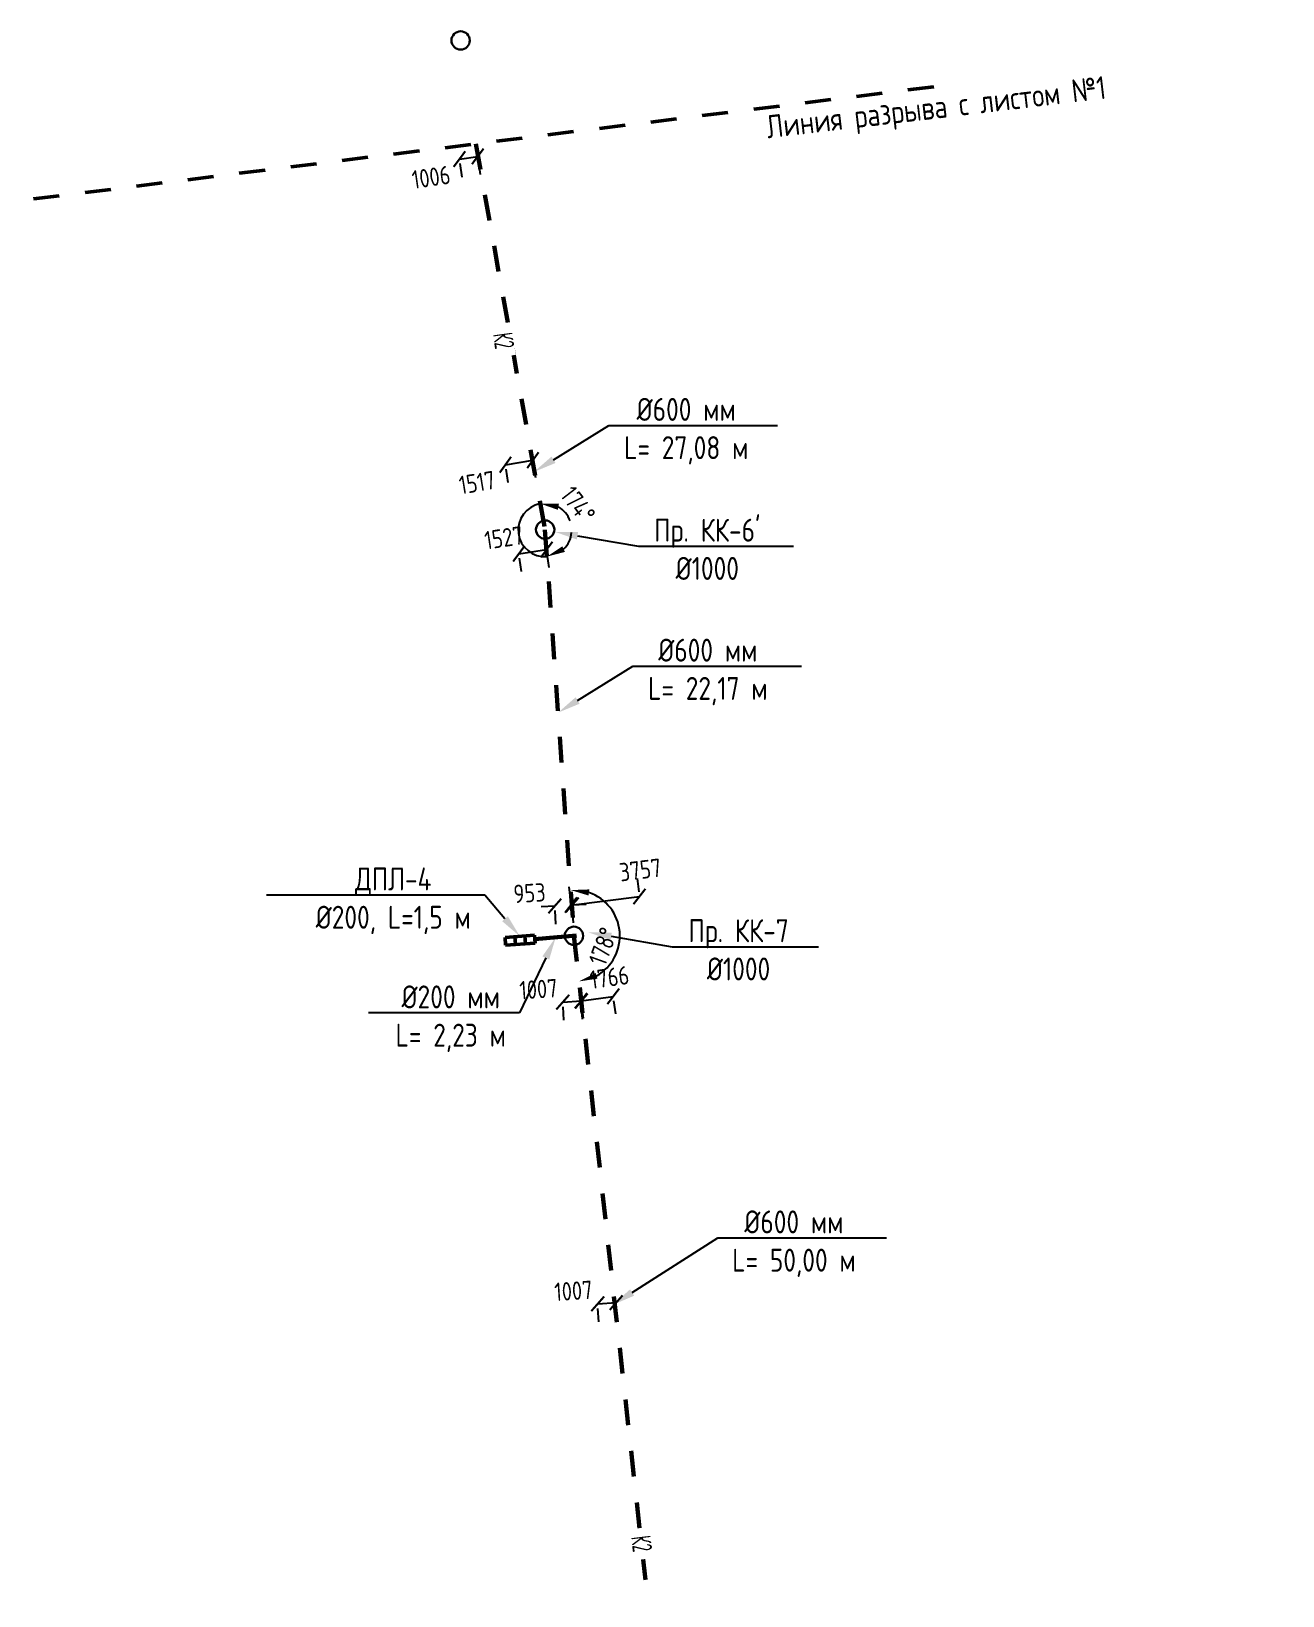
# Model space of a CAD drawing. Header units: millimetres. Extents: x 20530103 to 31271019, y 32092698 to 33532929.
# Drawn here: x 25905486 to 25973624, y 33066156 to 33151352 of the extents above; entities that cross this region are included whole.
import ezdxf
from ezdxf import colors
from ezdxf.entities.mleader import LeaderData, LeaderLine
from ezdxf.math import Vec2, Vec3

# ---------------------------------------------------------------- set-up
doc = ezdxf.new("R2010")
doc.units = ezdxf.units.MM
doc.linetypes.add('Штриховая', pattern=[2822.222233, 1411.111116, -1411.111116])
for name, color, linetype, lineweight in [('ВК_Текст', 7, 'Continuous', 25), ('Колодца К2', 30, 'Continuous', 30), ('Лотки К2', 30, 'Continuous', 30), ('Труба К2', 7, 'Continuous', 60)]:
    doc.layers.add(name, color=color, linetype=linetype, lineweight=lineweight)
doc.layers.add('Выноски', color=7, linetype='Continuous')
doc.styles.add('GOST 2.304', font='GOST.TTF')
doc.styles.add('GOST_100', font='cs_gost2304.shx', dxfattribs={"width": 0.7, "height": 300})
doc.styles.get("Standard").update_dxf_attribs({"font": 'arial.ttf'})
doc.dimstyles.new('ISO-25', dxfattribs={"dimtxt": 2.5, "dimasz": 2.5, "dimexe": 1.25, "dimexo": 0.625, "dimtad": 1, "dimtxsty": 'Standard', "dimcen": 2.5, "dimadec": 0, "dimazin": 0, "dimtfac": 1, "dimtmove": 0, "dimatfit": 3, "dimfxl": 1, "dimarcsym": 0})
doc.dimstyles.new('STANDARD$0', dxfattribs={"dimscale": 100, "dimtxt": 2.5, "dimasz": 1, "dimexe": 0.5, "dimexo": 2, "dimgap": 1, "dimtad": 1, "dimdec": 0, "dimzin": 0, "dimdsep": 46, "dimtxsty": 'Standard', "dimblk1": 'OBLIQUE', "dimblk2": 'OBLIQUE', "dimsah": 1, "dimcen": 2, "dimadec": 0, "dimazin": 0, "dimtfac": 1, "dimtdec": 4, "dimtofl": 0, "dimtmove": 2, "dimatfit": 3, "dimldrblk": 'OBLIQUE', "dimfxl": 1, "dimtolj": 1, "dimtzin": 0, "dimarcsym": 0})

# ---------------------------------------------------------------- blocks, each defined once
blk = doc.blocks.new('*U4')
at = {"color": 255}
blk.add_wipeout([(-200, 125), (200, 125), (200, -125), (-200, -125)], dxfattribs=at)
at = {"layer": 'ВК_Текст', "insert": (0, 0), "char_height": 250, "attachment_point": 5, "style": 'GOST_100'}
blk.add_mtext('К2', dxfattribs=at)
blk = doc.blocks.new('*D27')
at = {"color": 0, "lineweight": -2, "transparency": 16777216}
blk.add_arc((25935035, 33102092), 2498, 299.42146, 70.98893, dxfattribs=at)
at = {"color": 0, "transparency": 16777216}
for points in [[(25935827, 33104288), (25935870, 33104619), (25934857, 33104583)], [(25936313, 33099758), (25936211, 33100075), (25935310, 33099610)]]:
    blk.add_solid(points, dxfattribs=at)
at = {"color": 0, "transparency": 16777216, "insert": (25936619, 33101519), "char_height": 1000, "attachment_point": 5, "rotation": 70.10336, "style": 'GOST 2.304'}
blk.add_mtext('178°', dxfattribs=at)
blk = doc.blocks.new('*D28')
at = {"color": 0, "lineweight": -2, "transparency": 16777216}
blk.add_arc((25940519, 33052621), 3123, 297.14463, 77.89804, dxfattribs=at)
at = {"color": 0, "transparency": 16777216}
for points in [[(25941166, 33055508), (25941182, 33055841), (25940175, 33055725)], [(25941995, 33049684), (25941893, 33050001), (25940993, 33049535)]]:
    blk.add_solid(points, dxfattribs=at)
at = {"color": 0, "transparency": 16777216, "insert": (25944421, 33053136), "char_height": 1000, "attachment_point": 5, "rotation": 277.52134, "style": 'GOST 2.304'}
blk.add_mtext('178°', dxfattribs=at)
blk = doc.blocks.new('_ArchTick')
at = {"color": 0, "linetype": 'ByBlock', "const_width": 0.15}
blk.add_lwpolyline([(-0.5, -0.5), (0.5, 0.5)], dxfattribs=at)
blk = doc.blocks.new('*D264')
at = {"color": 0, "lineweight": -2, "transparency": 16777216}
for p, q in [((25928800, 33144393), (25929795, 33144539)), ((25928945, 33143413), (25928837, 33144145)), ((25929940, 33143559), (25929832, 33144292))]:
    blk.add_line(p, q, dxfattribs=at)
at = {"color": 0, "lineweight": -2, "transparency": 16777216, "xscale": 750.0000000000001, "yscale": 750.0000000000001, "zscale": 750.0000000000001}
for p, rotation in [((25928800, 33144393), 188.3695998925002), ((25929795, 33144539), 8.36959989250025)]:
    blk.add_blockref('_ArchTick', p, dxfattribs=dict(at, rotation=rotation))
at = {"color": 0, "transparency": 16777216, "insert": (25927255, 33143405), "char_height": 1000, "attachment_point": 5, "rotation": 8.3696, "style": 'GOST 2.304'}
blk.add_mtext('\\A1;1006', dxfattribs=at)
blk = doc.blocks.new('_Oblique')
at = {"color": 0, "linetype": 'ByBlock', "lineweight": -2}
blk.add_line((-0.5, -0.5), (0.5, 0.5), dxfattribs=at)
blk = doc.blocks.new('*D265')
at = {"color": 0, "lineweight": -2, "transparency": 16777216}
for p, q in [((25933992, 33103716), (25933244, 33103669)), ((25934055, 33102734), (25934008, 33103467)), ((25934943, 33103777), (25935692, 33103824)), ((25935006, 33102794), (25934959, 33103527))]:
    blk.add_line(p, q, dxfattribs=at)
at = {"color": 0, "lineweight": -2, "transparency": 16777216, "xscale": 750.0000000000001, "yscale": 750.0000000000001, "zscale": 750.0000000000001}
for p, rotation in [((25933992, 33103716), 3.641538378867359), ((25934943, 33103777), 183.6415383788673)]:
    blk.add_blockref('_ArchTick', p, dxfattribs=dict(at, rotation=rotation))
at = {"color": 0, "transparency": 16777216, "insert": (25932613, 33104420), "char_height": 1000, "attachment_point": 5, "rotation": 3.64154, "style": 'GOST 2.304'}
blk.add_mtext('\\A1;953', dxfattribs=at)
blk = doc.blocks.new('*D266')
at = {"color": 0, "lineweight": -2, "transparency": 16777216}
for p, q in [((25934749, 33104758), (25934841, 33104018)), ((25938477, 33105223), (25938569, 33104483)), ((25934872, 33103770), (25938600, 33104235))]:
    blk.add_line(p, q, dxfattribs=at)
at = {"color": 0, "lineweight": -2, "transparency": 16777216, "xscale": 750.0000000000001, "yscale": 750.0000000000001, "zscale": 750.0000000000001}
for p, rotation in [((25934872, 33103770), 187.1106226687575), ((25938600, 33104235), 7.110622668757454)]:
    blk.add_blockref('_ArchTick', p, dxfattribs=dict(at, rotation=rotation))
at = {"color": 0, "transparency": 16777216, "insert": (25938645, 33105681), "char_height": 1000, "attachment_point": 5, "rotation": 7.11062, "style": 'GOST 2.304'}
blk.add_mtext('\\A1;3757', dxfattribs=at)
blk = doc.blocks.new('*D283')
at = {"color": 0, "lineweight": -2, "transparency": 16777216}
for p, q in [((25935426, 33098557), (25937175, 33098797)), ((25935556, 33097607), (25935460, 33098309)), ((25937306, 33097847), (25937210, 33098550))]:
    blk.add_line(p, q, dxfattribs=at)
at = {"color": 0, "lineweight": -2, "transparency": 16777216, "xscale": 750.0000000000001, "yscale": 750.0000000000001, "zscale": 750.0000000000001}
for p, rotation in [((25935426, 33098557), 187.8184446251767), ((25937175, 33098797), 7.818444625176751)]:
    blk.add_blockref('_ArchTick', p, dxfattribs=dict(at, rotation=rotation))
at = {"color": 0, "transparency": 16777216, "insert": (25936965, 33099827), "char_height": 1000, "attachment_point": 5, "rotation": 7.81844, "style": 'GOST 2.304'}
blk.add_mtext('\\A1;1766', dxfattribs=at)
blk = doc.blocks.new('*D284')
at = {"color": 0, "lineweight": -2, "transparency": 16777216}
for p, q in [((25931302, 33127748), (25932798, 33127995)), ((25932957, 33127033), (25932839, 33127748)), ((25931460, 33126787), (25931342, 33127501))]:
    blk.add_line(p, q, dxfattribs=at)
at = {"color": 0, "lineweight": -2, "transparency": 16777216, "xscale": 750.0000000000001, "yscale": 750.0000000000001, "zscale": 750.0000000000001}
for p, rotation in [((25931302, 33127748), 189.3480791049915), ((25932798, 33127995), 9.348079104991449)]:
    blk.add_blockref('_ArchTick', p, dxfattribs=dict(at, rotation=rotation))
at = {"color": 0, "transparency": 16777216, "insert": (25929754, 33126776), "char_height": 1000, "attachment_point": 5, "rotation": 9.34808, "style": 'GOST 2.304'}
blk.add_mtext('\\A1;1517', dxfattribs=at)
blk = doc.blocks.new('*D286')
at = {"color": 0, "lineweight": -2, "transparency": 16777216}
for start, end in [(100.15912, 274.08422), (19.81981, 59.98947), (314.25387, 354.42352)]:
    blk.add_arc((25933457, 33124195), 1456, start, end, dxfattribs=at)
at = {"color": 0, "transparency": 16777216}
for points in [[(25934156, 33125292), (25934214, 33125620), (25933200, 33125628)], [(25934541, 33123000), (25934404, 33123304), (25933560, 33122743)]]:
    blk.add_solid(points, dxfattribs=at)
at = {"color": 0, "transparency": 16777216, "insert": (25935255, 33125577), "char_height": 1000, "attachment_point": 5, "rotation": 307.53444, "style": 'GOST 2.304'}
blk.add_mtext('174°', dxfattribs=at)
blk = doc.blocks.new('*D287')
at = {"color": 0, "lineweight": -2, "transparency": 16777216}
for p, q in [((25932036, 33122902), (25933547, 33123127)), ((25932181, 33121928), (25932073, 33122655)), ((25933692, 33122153), (25933583, 33122879))]:
    blk.add_line(p, q, dxfattribs=at)
at = {"color": 0, "lineweight": -2, "transparency": 16777216, "xscale": 750.0000000000001, "yscale": 750.0000000000001, "zscale": 750.0000000000001}
for p, rotation in [((25933547, 33123127), 8.467284671134218), ((25932036, 33122902), 188.4672846711342)]:
    blk.add_blockref('_ArchTick', p, dxfattribs=dict(at, rotation=rotation))
at = {"color": 0, "transparency": 16777216, "insert": (25931215, 33123769), "char_height": 1000, "attachment_point": 5, "rotation": 8.46728, "style": 'GOST 2.304'}
blk.add_mtext('\\A1;1527', dxfattribs=at)
blk = doc.blocks.new('*D288')
at = {"color": 0, "lineweight": -2, "transparency": 16777216}
for p, q in [((25934424, 33098481), (25935429, 33098544)), ((25934486, 33097499), (25934440, 33098232)), ((25935491, 33097562), (25935445, 33098295))]:
    blk.add_line(p, q, dxfattribs=at)
at = {"color": 0, "lineweight": -2, "transparency": 16777216, "xscale": 750.0000000000001, "yscale": 750.0000000000001, "zscale": 750.0000000000001}
for p, rotation in [((25934424, 33098481), 183.5869489740406), ((25935429, 33098544), 3.586948974040595)]:
    blk.add_blockref('_ArchTick', p, dxfattribs=dict(at, rotation=rotation))
at = {"color": 0, "transparency": 16777216, "insert": (25933099, 33099187), "char_height": 1000, "attachment_point": 5, "rotation": 3.58695, "style": 'GOST 2.304'}
blk.add_mtext('\\A1;1007', dxfattribs=at)
blk = doc.blocks.new('*D289')
at = {"color": 0, "lineweight": -2, "transparency": 16777216}
for p, q in [((25936327, 33082052), (25937332, 33082115)), ((25936388, 33081069), (25936342, 33081802)), ((25937393, 33081132), (25937347, 33081865))]:
    blk.add_line(p, q, dxfattribs=at)
at = {"color": 0, "lineweight": -2, "transparency": 16777216, "xscale": 750.0000000000001, "yscale": 750.0000000000001, "zscale": 750.0000000000001}
for p, rotation in [((25937332, 33082115), 3.586948974040595), ((25936327, 33082052), 183.5869489740406)]:
    blk.add_blockref('_ArchTick', p, dxfattribs=dict(at, rotation=rotation))
at = {"color": 0, "transparency": 16777216, "insert": (25935002, 33082757), "char_height": 1000, "attachment_point": 5, "rotation": 3.58695, "style": 'GOST 2.304'}
blk.add_mtext('\\A1;1007', dxfattribs=at)

msp = doc.modelspace()

# ---------------------------------------------------------------- linework, layer by layer
at = {"color": 1, "linetype": 'Штриховая', "lineweight": 50}
msp.add_line((25954620.4308, 33148330.1844), (25905486.3559, 33142205.1549), dxfattribs=at)
at = {"layer": 'Колодца К2'}
for centre in [(25928863.434, 33150852.1967), (25933465.8062, 33124213.409), (25935034.8089, 33102092.0854)]:
    msp.add_circle(centre, 500, dxfattribs=at)
at = {"layer": 'Лотки К2', "lineweight": 50}
for p, q in [((25931279.5612, 33102007.3284, 189756.868), (25932890.9869, 33102129.5844, 110771.8654)), ((25931279.5612, 33102007.3284, 189756.868), (25931312.3477, 33101575.1778, -31786.8627)), ((25931312.3477, 33101575.1778, -31786.8627), (25932923.7734, 33101697.4337, -110771.8654)), ((25931816.7031, 33102048.0804, 163428.5338), (25931849.4896, 33101615.9298, -58115.1969)), ((25932353.845, 33102088.8324, 137100.1996), (25932386.6315, 33101656.6817, -84443.5312)), ((25932890.9869, 33102129.5844, 110771.8654), (25932923.7734, 33101697.4337, -110771.8654))]:
    msp.add_line(p, q, dxfattribs=at)
at = {"layer": 'Труба К2', "linetype": 'Штриховая', "ltscale": 20}
msp.add_line((25932907.351, 33101913.8386), (25935171.7592, 33102114.1909), dxfattribs=at)
at = {"layer": 'Труба К2', "linetype": 'Штриховая'}
msp.add_lwpolyline([(25929688.6638, 33145222.2026), (25933456.5748, 33124194.9595), (25935034.8089, 33102092.0854), (25940519.3358, 33052621.104), (25946229.6791, 33015375.5617), (25967035.159, 32993145.7625), (25973623.5461, 32970131.3828), (25973246.9071, 32937551.2612)], dxfattribs=at)

# ---------------------------------------------------------------- texts
at = {"insert": (25945439.3476, 33146756.8441), "char_height": 1250, "attachment_point": 1, "rotation": 6.701140111, "style": 'GOST 2.304'}
msp.add_mtext_dynamic_manual_height_columns('Линия разрыва с листом №1', width=25694.825879, gutter_width=12.5, heights=[0], dxfattribs=at)

# ---------------------------------------------------------------- dimensions: what is measured, and where the dimension line sits
for base, p1, p2, angle, picture, middle in [((25929795.4126, 33144539.2119), (25928799.0569, 33144402.4333), (25929793.9998, 33144548.8144), 8.369599892, '*D264', (25927255.0899, 33143404.5316)), ((25932798.4187, 33127994.5033), (25931297.5832, 33127773.7225), (25932794.2061, 33128020.0936), 9.348079105, '*D284', (25929753.6161, 33126775.8207)), ((25933546.6121, 33123126.6503), (25932034.0887, 33122916.959), (25933544.3584, 33123141.7888), 8.467284671, '*D287', (25931215.2472, 33123769.1222)), ((25938600.2158, 33104234.9461), (25934872.6789, 33103766.0894), (25938600.6907, 33104231.1397), 7.110622669, '*D266', (25938644.6453, 33105680.5107)), ((25934943.3095, 33103776.8504), (25933991.2569, 33103731.6502), (25934942.3339, 33103792.1792), 3.641538378, '*D265', (25932613.2226, 33104419.5125)), ((25937175.498, 33098797.3949, 3000), (25935420.3628, 33098597.3817), (25937169.9743, 33098837.6224, 3000), 7.818444625, '*D283', (25936965.1419, 33099826.615, 3000)), ((25935429.458, 33098544.2482), (25934423.1975, 33098496.5598), (25935428.4971, 33098559.578), 3.586948974, '*D288', (25933099.3858, 33099186.9113)), ((25937331.8132, 33082114.7539), (25936325.5527, 33082067.0654), (25937330.8523, 33082130.0836), 3.586948974, '*D289', (25935001.741, 33082757.417))]:
    dim = msp.add_linear_dim(base=base, p1=p1, p2=p2, angle=angle, dimstyle='STANDARD$0', override={"dimscale": 500, "dimtxt": 2, "dimasz": 1.5, "dimtxsty": 'GOST 2.304', "dimblk1": 'ArchTick', "dimblk2": 'ArchTick'})
    dim.commit()
    dim.dimension.update_dxf_attribs({"geometry": picture, "text_midpoint": middle, "dimtype": 161})

# ---------------------------------------------------------------- leaders
at = {"layer": 'Выноски', "color": 0, "lineweight": -2}
ml = msp.add_multileader_mtext('Standard', dxfattribs=at)
ml.set_content('{\\C0;%%C600 мм\\PL= 27,08 м}', color=5, style='GOST 2.304')
ml.set_leader_properties(lineweight=-3)
ml.build(insert=Vec2(0, 0))
ml.multileader.update_dxf_attribs({"text_left_attachment_type": 6, "text_right_attachment_type": 6, "dogleg_length": 1, "arrow_head_size": 1250, "scale": 500})
ctx = ml.context
ctx.base_point, ctx.scale, ctx.char_height, ctx.arrow_head_size, ctx.landing_gap_size, ctx.plane_origin = Vec3(25937033.9365, 33129885.9988), 500, 1250, 1250, 900, Vec3(25906033.6216, 33110927.9853)
ctx.left_attachment, ctx.right_attachment, ctx.text_align_type = 6, 6, 1
notes = []
notes.append((ctx, [(0, (1, 1, 0), (25936934.0888, 33129885.9988), (1, 0), 99.8478, [(1, [(25932857.3982, 33127357.6818)], 0, [])])]))
ctx.mtext.insert, ctx.mtext.alignment, ctx.mtext.flow_direction = Vec3(25941148.2223, 33131385.9988), 2, 5
ml = msp.add_multileader_mtext('Standard', dxfattribs=at)
ml.set_content("{\\C0;Пр. КК-6'\\P%%C1000}", color=5, style='GOST 2.304')
ml.set_leader_properties(lineweight=-3)
ml.build(insert=Vec2(0, 0))
ml.multileader.update_dxf_attribs({"text_left_attachment_type": 6, "text_right_attachment_type": 6, "dogleg_length": 1, "arrow_head_size": 1250, "scale": 500})
ctx = ml.context
ctx.base_point, ctx.scale, ctx.char_height, ctx.arrow_head_size, ctx.landing_gap_size, ctx.plane_origin = Vec3(25938648.2999, 33123309.2658), 500, 1250, 1250, 900, Vec3(25937725.8609, 33104516.0416)
ctx.left_attachment, ctx.right_attachment, ctx.text_align_type = 6, 6, 1
notes.append((ctx, [(0, (1, 1, 0), (25938548.4522, 33123309.2658), (1, 0), 99.8478, [(1, [(25933993.7832, 33124091.7323)], 0, [])])]))
ctx.mtext.insert, ctx.mtext.alignment, ctx.mtext.flow_direction = Vec3(25942293.8356, 33124809.2658), 2, 5
ml = msp.add_multileader_mtext('Standard', dxfattribs=at)
ml.set_content('{\\C0;%%C600 мм\\PL= 22,17 м}', color=5, style='GOST 2.304')
ml.set_leader_properties(lineweight=-3)
ml.build(insert=Vec2(0, 0))
ml.multileader.update_dxf_attribs({"text_left_attachment_type": 6, "text_right_attachment_type": 6, "dogleg_length": 1, "arrow_head_size": 1250, "scale": 500})
ctx = ml.context
ctx.base_point, ctx.scale, ctx.char_height, ctx.arrow_head_size, ctx.landing_gap_size, ctx.plane_origin = Vec3(25938344.1776, 33116774.7762), 500, 1250, 1250, 900, Vec3(25907343.8626, 33097816.7627)
ctx.left_attachment, ctx.right_attachment, ctx.text_align_type = 6, 6, 1
notes.append((ctx, [(0, (1, 1, 0), (25938244.3298, 33116774.7762), (1, 0), 99.8478, [(1, [(25934167.6393, 33114246.4592)], 0, [])])]))
ctx.mtext.insert, ctx.mtext.alignment, ctx.mtext.flow_direction = Vec3(25942324.5347, 33118274.7762), 2, 5
ml = msp.add_multileader_mtext('Standard', dxfattribs=at)
ml.set_content('{\\C0;ДПЛ-4\\P%%C200, L=1,5 м}', color=5, style='GOST 2.304')
ml.set_leader_properties(lineweight=-3)
ml.build(insert=Vec2(0, 0))
ml.multileader.update_dxf_attribs({"text_left_attachment_type": 6, "text_right_attachment_type": 6, "dogleg_length": 1, "arrow_head_size": 1250, "scale": 500})
ctx = ml.context
ctx.base_point, ctx.scale, ctx.char_height, ctx.arrow_head_size, ctx.landing_gap_size, ctx.plane_origin = Vec3(25920303.3999, 33104312.819, 150264.3667), 500, 1250, 1250, 900, Vec3(25916733.1766, 33086266.4051, 150264.3667)
ctx.left_attachment, ctx.right_attachment, ctx.text_align_type = 6, 6, 1
notes.append((ctx, [(1, (1, 1, 0), (25930189.3091, 33104312.819, 150264.3667), (-1, 0), 99.8478, [(1, [(25932085.274, 33102068.4564, 150264.3667)], 0, [])])]))
ctx.mtext.insert, ctx.mtext.alignment, ctx.mtext.flow_direction = Vec3(25925196.4306, 33105812.819, 150264.3667), 2, 5
ml = msp.add_multileader_mtext('Standard', dxfattribs=at)
ml.set_content('{\\C0;Пр. КК-7\\P%%C1000}', color=5, style='GOST 2.304')
ml.set_leader_properties(lineweight=-3)
ml.build(insert=Vec2(0, 0))
ml.multileader.update_dxf_attribs({"text_left_attachment_type": 6, "text_right_attachment_type": 6, "dogleg_length": 1, "arrow_head_size": 1250, "scale": 500})
ctx = ml.context
ctx.base_point, ctx.scale, ctx.char_height, ctx.arrow_head_size, ctx.landing_gap_size, ctx.plane_origin = Vec3(25940483.0931, 33101495.9984), 500, 1250, 1250, 900, Vec3(25939560.654, 33082702.7743)
ctx.left_attachment, ctx.right_attachment, ctx.text_align_type = 6, 6, 1
notes.append((ctx, [(0, (1, 1, 0), (25940383.2453, 33101495.9984), (1, 0), 99.8478, [(1, [(25935828.5763, 33102278.465)], 0, [])])]))
ctx.mtext.insert, ctx.mtext.alignment, ctx.mtext.flow_direction = Vec3(25943995.5931, 33102995.9984), 2, 5
ml = msp.add_multileader_mtext('Standard', dxfattribs=at)
ml.set_content('{\\C0;%%C200 мм\\PL= 2,23 м}', color=5, style='GOST 2.304')
ml.set_leader_properties(lineweight=-3)
ml.build(insert=Vec2(0, 0))
ml.multileader.update_dxf_attribs({"text_left_attachment_type": 6, "text_right_attachment_type": 6, "dogleg_length": 1, "arrow_head_size": 1250, "scale": 500})
ctx = ml.context
ctx.base_point, ctx.scale, ctx.char_height, ctx.arrow_head_size, ctx.landing_gap_size, ctx.plane_origin = Vec3(25924683.1279, 33097890.9709), 500, 1250, 1250, 900, Vec3(25894247.8121, 33082955.71)
ctx.left_attachment, ctx.right_attachment, ctx.text_align_type = 6, 6, 1
notes.append((ctx, [(1, (1, 1, 0), (25932067.2501, 33097890.9709), (-1, 0), 99.8478, [(1, [(25934039.5551, 33102014.0147)], 0, [])])]))
ctx.mtext.insert, ctx.mtext.alignment, ctx.mtext.flow_direction = Vec3(25928325.2651, 33099390.9709), 2, 5
ml = msp.add_multileader_mtext('Standard', dxfattribs=at)
ml.set_content('{\\C0;%%C600 мм\\PL= 50,00 м}', color=5, style='GOST 2.304')
ml.set_leader_properties(lineweight=-3)
ml.build(insert=Vec2(0, 0))
ml.multileader.update_dxf_attribs({"text_left_attachment_type": 6, "text_right_attachment_type": 6, "dogleg_length": 1, "arrow_head_size": 1250, "scale": 500})
ctx = ml.context
ctx.base_point, ctx.scale, ctx.char_height, ctx.arrow_head_size, ctx.landing_gap_size, ctx.plane_origin = Vec3(25942968.4325, 33085636.9381), 500, 1250, 1250, 900, Vec3(25910321.0664, 33065565.6318)
ctx.left_attachment, ctx.right_attachment, ctx.text_align_type = 6, 6, 1
notes.append((ctx, [(0, (1, 1, 0), (25942868.5847, 33085636.9381), (1, 0), 99.8478, [(1, [(25937144.8431, 33081995.3283)], 0, [])])]))
ctx.mtext.insert, ctx.mtext.alignment, ctx.mtext.flow_direction = Vec3(25947012.6426, 33087136.9381), 2, 5
for ctx, leaders in notes:
    for number, flags, end, landing, length, lines in leaders:
        leader = LeaderData()
        leader.index, (leader.has_last_leader_line, leader.has_dogleg_vector, leader.attachment_direction) = number, flags
        leader.last_leader_point, leader.dogleg_vector, leader.dogleg_length = Vec3(end), Vec3(landing), length
        for number, points, colour, breaks in lines:
            line = LeaderLine()
            line.index, line.vertices, line.color, line.breaks = number, Vec3.list(points), colors.encode_raw_color(colour), breaks
            leader.lines.append(line)
        ctx.leaders.append(leader)

# ---------------------------------------------------------------- next in the draw order: block references
at = {"layer": 'ВК_Текст'}
for p, xscale, yscale, zscale, rotation in [((25931212.3901, 33134504.3477), 4.266666666666671, 4.266666666666671, 4.266666666666671, 277.96185087179), ((25938722.5276, 33068991.3115), 4.266666666666672, 4.266666666666672, 4.266666666666672, 277.0380539673343)]:
    msp.add_blockref('*U4', p, dxfattribs=dict(at, xscale=xscale, yscale=yscale, zscale=zscale, rotation=rotation))

# ---------------------------------------------------------------- next in the draw order: dimensions: what is measured, and where the dimension line sits
for base, line1, line2, picture, middle in [((25932280.2941, 33123336.912), ((25933456.5748, 33124194.9595), (25935034.8089, 33102092.0854)), ((25929688.6638, 33145222.2026), (25933456.5748, 33124194.9595)), '*D286', (25934611.1495, 33125081.9989)), ((25937085.0236, 33103518.696), ((25935034.8089, 33102092.0854), (25940519.3358, 33052621.104)), ((25933456.5748, 33124194.9595), (25935034.8089, 33102092.0854)), '*D27', (25937383.4339, 33101242.051))]:
    dim = msp.add_angular_dim_2l(base=base, line1=line1, line2=line2, dimstyle='ISO-25', override={"dimscale": 500, "dimtxt": 2, "dimasz": 2, "dimtxsty": 'GOST 2.304'})
    dim.commit()
    dim.dimension.update_dxf_attribs({"geometry": picture, "text_midpoint": middle, "dimtype": 162})
dim = msp.add_angular_dim_2l(base=(25943412.9077, 33051447.3065), line1=((25940519.3358, 33052621.104), (25946229.6791, 33015375.5617)), line2=((25935034.8089, 33102092.0854), (25940519.3358, 33052621.104)), dimstyle='ISO-25', override={"dimscale": 500, "dimtxt": 2, "dimasz": 2, "dimtxsty": 'GOST 2.304'})
dim.commit()
dim.dimension.update_dxf_attribs({"geometry": '*D28', "text_midpoint": (25944420.5675, 33053136.189)})

doc.saveas('drawing.dxf')
